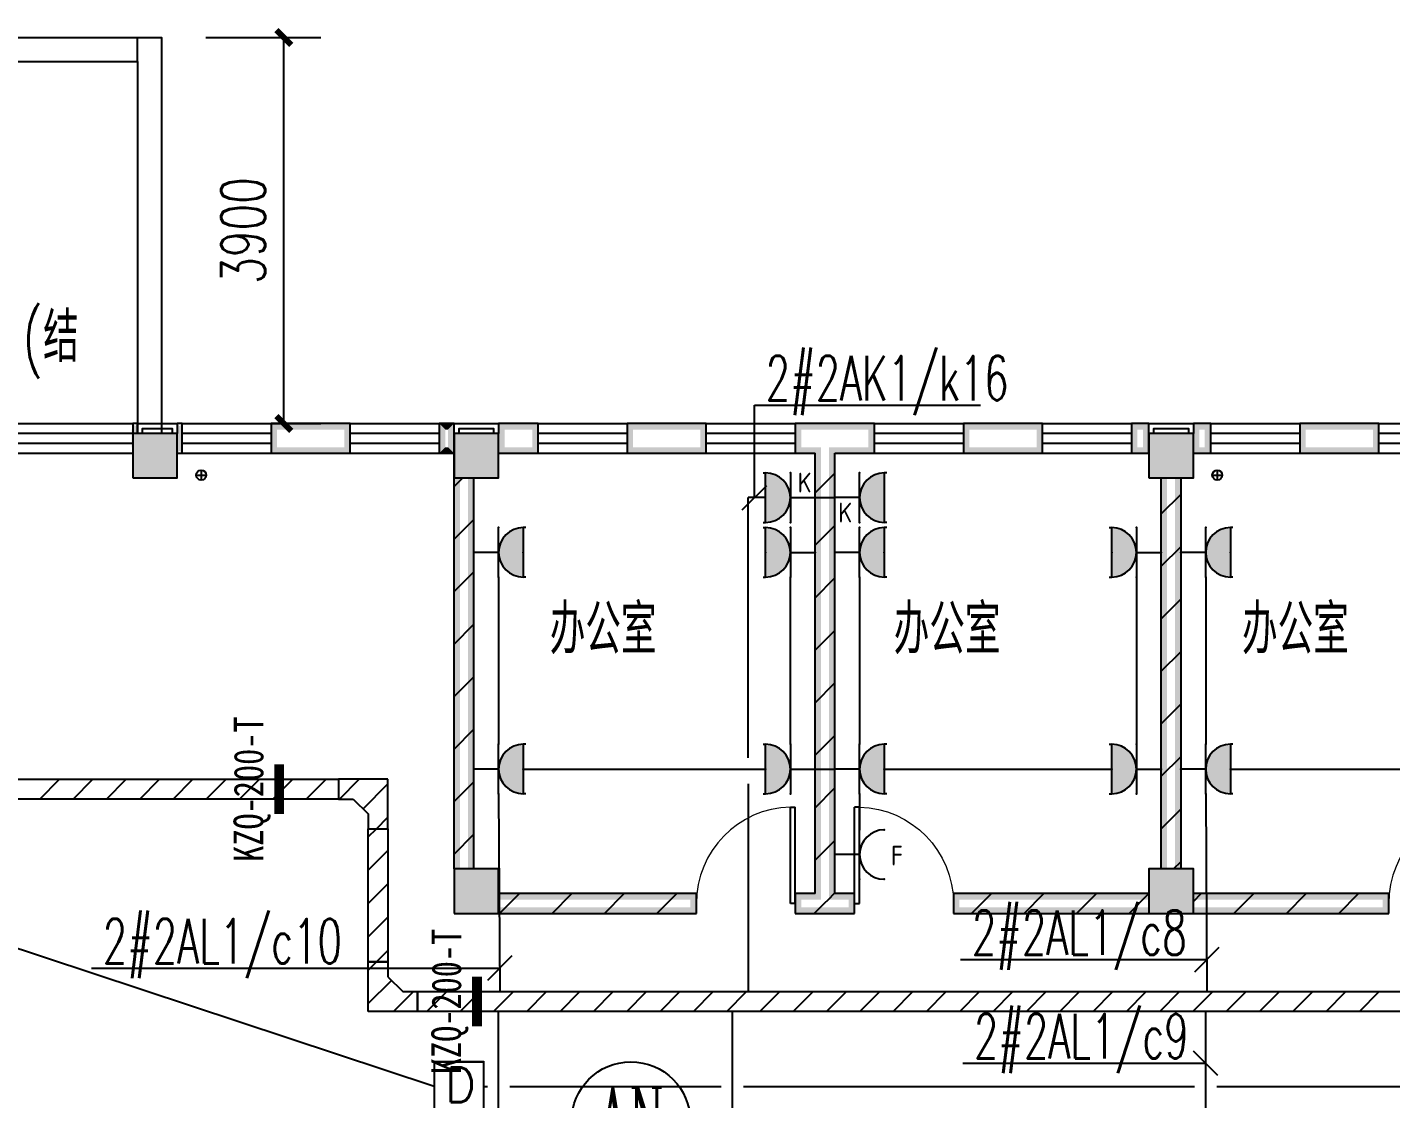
# Model space of a CAD drawing. Extents: x 101023 to 279373, y -114511 to 293844.
# Drawn here: x 187914 to 201701, y 137866 to 148693 of the extents above; entities that cross this region are included whole.
import ezdxf
from ezdxf.enums import TextEntityAlignment as Align

# ---------------------------------------------------------------- set-up
doc = ezdxf.new("R2010")
doc.units = 0
doc.header["$LTSCALE"] = 1000
doc.header["$MEASUREMENT"] = 0
for name, color, linetype in [('A-WALL-PATT', 252, 'Continuous'), ('AXIS', 3, 'Continuous'), ('AXIS_TEXT', 7, 'Continuous'), ('CABLETRAY', 3, 'Continuous'), ('COLUMN', 2, 'Continuous'), ('DIM-照明', 3, 'Continuous'), ('EQUIP-插座', 3, 'Continuous'), ('EQUIP-消防', 3, 'Continuous'), ('PUB_HATCH', 8, 'Continuous'), ('PUB_TEXT', 7, 'Continuous'), ('PUB_WALL', 2, 'Continuous'), ('STAIR', 2, 'Continuous'), ('TEL_HATCH', 8, 'Continuous'), ('WALL', 2, 'Continuous'), ('WINDOW', 2, 'Continuous'), ('WIRE-照明', 6, 'Continuous'), ('抗震支吊架', 2, 'Continuous'), ('排水', 153, 'Continuous')]:
    doc.layers.add(name, color=color, linetype=linetype)
doc.styles.add('_TCH_AXIS', font='COMPLEX', dxfattribs={"bigfont": 'GBCBIG'})
doc.styles.add('_TCH_DIM', font='simplex.shx', dxfattribs={"bigfont": 'gbcbig.shx'})
doc.styles.add('_TCH_DIM_T3', font='SIMPLEX', dxfattribs={"width": 0.705882, "bigfont": 'GBCBIG'})
doc.styles.add('_TEL_ATTDEF', font='gbenor', dxfattribs={"bigfont": 'gbcbig'})
doc.styles.add('_TEL_DIM', font='simplex.shx', dxfattribs={"width": 0.8, "height": 3.5, "bigfont": 'gbcbig.shx'})
doc.styles.add('COMPLEX', font='COMPLEX')
doc.styles.add('kzcad', font='', dxfattribs={"width": 0.8})
doc.styles.get("Standard").update_dxf_attribs({"font": 'simplex.shx', "width": 0.8, "bigfont": 'gbcbig.shx'})
doc.styles.get('kzcad').set_extended_font_data('SimSun')
doc.dimstyles.new('_TCH_ARCH&&150', dxfattribs={"dimtxt": 446.25, "dimasz": 150, "dimexe": 375, "dimexo": 450, "dimgap": 189.375, "dimtad": 1, "dimdec": 0, "dimzin": 0, "dimdsep": 46, "dimtxsty": '_TCH_DIM_T3', "dimblk": 'ARCHTICK', "dimcen": 0.09, "dimclrt": 7, "dimazin": 2, "dimtfac": 1, "dimtdec": 0, "dimtix": 1, "dimtmove": 2, "dimatfit": 3, "dimfxl": 1, "dimtolj": 1, "dimtzin": 0, "dimarcsym": 0})
pattern_1 = [(45, (-906447.23, -635367.28), (-265.16515, 265.16515), [])]

# ---------------------------------------------------------------- blocks, each defined once
blk = doc.blocks.new('$equip$00002810')
for p, q in [((0.5, 0.5), (-0.5, 0.5)), ((0, 0.5), (0, 0))]:
    blk.add_line(p, q)
blk.add_arc((0, 1), 0.5, 180, 0)
for p in [(-0.5, 1), (0.5, 1), (-0.5, 0.5), (0.5, 0.5), (0, 0)]:
    blk.add_point(p)
at = {"color": 7, "style": '_TEL_DIM'}
blk.add_attdef('$TEXT$', text='', height=0.4, dxfattribs=at).set_placement((0.023, 1.257), align=Align.MIDDLE_CENTER)
at = {"color": 7, "style": '_TEL_DIM', "flags": 1}
for tag in ['A', 'REMARK']:
    blk.add_attdef(tag, text='', height=0.000025, dxfattribs=at).set_placement((0, 0), align=Align.MIDDLE_CENTER)
blk = doc.blocks.new('$equip$00002755')
for p, q in [((0.5, 0.5), (-0.5, 0.5)), ((-0.5, 0.5), (-0.5, -0.5)), ((0.5, -0.5), (0.5, 0.5)), ((-0.5, -0.5), (0.5, -0.5))]:
    blk.add_line(p, q)
at = {"const_width": 0.04}
blk.add_lwpolyline([(-0.5, 0.5), (0.5, 0.5), (0.5, -0.5), (-0.5, -0.5), (-0.5, 0.5), (0.5, 0.5)], dxfattribs=at)
for p in [(0, 0.5), (-0.5, 0), (0.5, 0), (-0.027, -0.5)]:
    blk.add_point(p)
at = {"color": 7}
blk.add_attdef('$TEXT$', text='', height=0.4, dxfattribs=at).set_placement((0.026, -0.008), align=Align.MIDDLE_CENTER)
at = {"color": 7, "flags": 1}
for tag, height, p in [('A', 0.00002, (0, 0)), ('B', 0.4, (0.755, -0.254))]:
    blk.add_attdef(tag, text='', height=height, dxfattribs=at).set_placement(p, align=Align.MIDDLE_CENTER)
blk = doc.blocks.new('$equip$00001237')
for p, q in [((-0.5, 1.05), (-0.5, 1)), ((-0.5, 1), (0.5, 1)), ((0.5, 1.05), (0.5, 1)), ((0.5, 0.5), (-0.5, 0.5)), ((0, 0.5), (0, 0))]:
    blk.add_line(p, q)
blk.add_arc((0, 1), 0.5, 180, 0)
for p in [(0, 1), (-0.5, 0.5), (0.5, 0.5), (0, 0)]:
    blk.add_point(p)
for points in [[(0.433, 0.75), (-0.433, 0.75), (0.5, 1), (-0.5, 1)], [(0.25, 0.567), (-0.25, 0.567), (0.433, 0.75), (-0.433, 0.75)], [(0, 0.5), (0, 0.5), (0.25, 0.567), (-0.25, 0.567)]]:
    blk.add_solid(points)
at = {"flags": 9}
blk.add_attdef('A', (0, 0), '', height=0.00002, dxfattribs=at)
blk = doc.blocks.new('$equip$00001764')
for p, q in [((-0.5, 1.05), (-0.5, 1)), ((-0.5, 1), (0.5, 1)), ((0.5, 1.05), (0.5, 1)), ((0.5, 0.5), (-0.5, 0.5)), ((0, 0.5), (0, 0))]:
    blk.add_line(p, q)
blk.add_arc((0, 1), 0.5, 180, 0)
for p in [(-0.5, 0.5), (0.5, 0.5), (0, 0)]:
    blk.add_point(p)
for points in [[(0.433, 0.75), (-0.433, 0.75), (0.5, 1), (-0.5, 1)], [(0.25, 0.567), (-0.25, 0.567), (0.433, 0.75), (-0.433, 0.75)], [(0, 0.5), (0, 0.5), (0.25, 0.567), (-0.25, 0.567)]]:
    blk.add_solid(points)
at = {"color": 7, "style": '_TEL_DIM'}
blk.add_attdef('$TEXT$', text='', height=0.4, dxfattribs=at).set_placement((0.303, 0.211), align=Align.MIDDLE_CENTER)
at = {"color": 7, "style": '_TEL_DIM', "flags": 1}
blk.add_attdef('A', text='', height=0.00002, dxfattribs=at).set_placement((0, 0), align=Align.MIDDLE_CENTER)
blk = doc.blocks.new('ng')
at = {"layer": '排水'}
for p, q in [((345991, 781358), (346091, 781358)), ((346041, 781408), (346041, 781308))]:
    blk.add_line(p, q, dxfattribs=at)
blk.add_circle((346041, 781358), 50, dxfattribs=at)
blk = doc.blocks.new('雨水管')
at = {"layer": '排水'}
for p in [(644960, -48837), (655234, -48837)]:
    blk.add_blockref('ng', p, dxfattribs=at)
blk = doc.blocks.new('_AXISO')
blk.add_circle((0, 0), 0.5)
at = {"layer": 'AXIS_TEXT', "style": 'COMPLEX', "width": 1.041667}
blk.add_attdef('A', text='', height=0.56, dxfattribs=at).set_placement((-0.25, -0.28), (0.25, -0.28), align=Align.FIT)
blk = doc.blocks.new('ERT')
at = {"layer": 'AXIS'}
ref = blk.add_blockref('_AXISO', (995396.2, 854742.1), dxfattribs=dict(at, xscale=1200, yscale=1200, zscale=1200))
ref.add_attrib('A', 'AN', dxfattribs={"layer": 'AXIS_TEXT', "height": 678.82, "style": '_TCH_AXIS', "width": 0.525}).set_placement((995056.8, 854402.7), (995735.6, 854402.7), align=Align.FIT)
blk = doc.blocks.new('_ArchTick')
at = {"color": 0, "linetype": 'ByBlock', "const_width": 0.4}
blk.add_lwpolyline([(-0.5, -0.5), (0.5, 0.5)], dxfattribs=at)
blk = doc.blocks.new('*D465')
at = {"color": 0, "lineweight": -2, "transparency": 16777216}
for p, q in [((73440, 101306), (74604, 101306)), ((74229, 97406), (74229, 101306)), ((73440, 97406), (74604, 97406))]:
    blk.add_line(p, q, dxfattribs=at)
at = {"layer": 'Defpoints', "color": 0, "transparency": 16777216}
for p in [(72990, 101306), (74229, 101306), (72990, 97406)]:
    blk.add_point(p, dxfattribs=at)
at = {"color": 0, "lineweight": -2, "transparency": 16777216, "xscale": 150, "yscale": 150, "zscale": 150}
for p, rotation in [((74229, 101306), 90), ((74229, 97406), 270)]:
    blk.add_blockref('_ArchTick', p, dxfattribs=dict(at, rotation=rotation))
at = {"color": 7, "transparency": 16777216, "insert": (73817, 99356), "char_height": 446.2, "attachment_point": 5, "rotation": 90, "style": '_TCH_DIM_T3'}
blk.add_mtext('\\A1;3900', dxfattribs=at)
blk = doc.blocks.new('$WINLIB2D$00000001')
at = {"color": 0}
for points in [[(-0.5, 0.5), (-0.5, -0.5)], [(-0.5, 0.5), (0.5, 0.5)], [(0.5, -0.5), (0.5, 0.5)], [(0.5, 0.1667), (-0.5, 0.1667)], [(0.5, -0.1667), (-0.5, -0.1667)], [(-0.5, -0.5), (0.5, -0.5)]]:
    blk.add_lwpolyline(points, dxfattribs=at)
blk = doc.blocks.new('_FZH')
blk.add_lwpolyline([(-0.5, -0.5), (0.5, -0.5), (0.5, 0.5), (-0.5, 0.5)], close=True)
at = {"layer": 'PUB_HATCH'}
blk.add_solid([(-0.5, -0.5), (0.5, -0.5), (-0.5, 0.5), (0.5, 0.5)], dxfattribs=at)
blk = doc.blocks.new('$DorLib2D$00000001')
for p, q in [((0.45, 0.975), (0.5, 0.975)), ((0.45, 0), (0.45, 0.975)), ((0.5, 0), (0.5, 0.975)), ((0.5, 0), (0.45, 0))]:
    blk.add_line(p, q)
at = {"lineweight": 13}
blk.add_arc((0.475, 0), 0.975, 91.4693, 180, dxfattribs=at)
blk = doc.blocks.new('A$C54854E18')
at = {"layer": 'A-WALL-PATT'}
h = blk.add_hatch(dxfattribs=at)
h.set_pattern_fill('普通砖', color=256, scale=150, style=0)
h.set_pattern_definition(pattern_1)
h.paths.add_polyline_path([(76149.9, 96855.5), (75950, 96855.5), (75950, 97205.5), (75949.9, 97205.5), (75949.9, 92905.5), (76149.9, 92905.5)])
h = blk.add_hatch(dxfattribs=at)
h.set_pattern_fill('普通砖', color=256, scale=150, style=0)
h.set_pattern_definition(pattern_1)
h.paths.add_polyline_path([(79699.9, 92588.9), (79739.9, 92595.5), (79799.9, 92655.5), (79799.9, 97105.5), (79699.9, 97205.5), (79599.9, 97105.5), (79599.9, 92655.5), (79659.9, 92595.5)])
h = blk.add_hatch(dxfattribs=at)
h.set_pattern_fill('普通砖', color=256, scale=150, style=0)
h.set_pattern_definition(pattern_1)
h.paths.add_polyline_path([(83300.1, 96855.5), (83100.1, 96855.5), (83100.1, 92905.5), (83300.1, 92905.5)])
h = blk.add_hatch(dxfattribs=at)
h.set_pattern_fill('普通砖', color=256, scale=150, style=0)
h.set_pattern_definition(pattern_1)
h.paths.add_polyline_path([(76399.8, 92655.5), (76399.8, 92455.5), (78399.9, 92455.5), (78399.9, 92655.5)])
h = blk.add_hatch(dxfattribs=at)
h.set_pattern_fill('普通砖', color=256, scale=150, style=0)
h.set_pattern_definition(pattern_1)
h.paths.add_polyline_path([(79659.9, 92595.5), (79599.9, 92655.5), (79399.9, 92655.5), (79399.9, 92455.5), (79699.9, 92455.5), (79699.9, 92588.9)])
h = blk.add_hatch(dxfattribs=at)
h.set_pattern_fill('普通砖', color=256, scale=150, style=0)
h.set_pattern_definition(pattern_1)
h.paths.add_polyline_path([(79699.9, 92588.9), (79699.9, 92455.5), (79999.9, 92455.5), (79999.9, 92655.5), (79799.9, 92655.5), (79739.9, 92595.5)])
h = blk.add_hatch(dxfattribs=at)
h.set_pattern_fill('普通砖', color=256, scale=150, style=0)
h.set_pattern_definition(pattern_1)
h.paths.add_polyline_path([(82974.9, 92455.5), (82974.9, 92655.5), (80999.9, 92655.5), (80999.9, 92455.5)])
h = blk.add_hatch(dxfattribs=at)
h.set_pattern_fill('普通砖', color=256, scale=150, style=0)
h.set_pattern_definition(pattern_1)
h.paths.add_polyline_path([(83424.9, 92655.5), (83424.9, 92455.5), (85399.9, 92455.5), (85399.9, 92655.5)])
at = {"layer": 'PUB_WALL'}
for points in [[(72700, 97155.5), (72700, 97305.5), (72750, 97305.5), (72750, 97405.5), (72690, 97345.5), (72690, 97165.5)], [(72700, 97105.5), (72700, 97305.5), (72760, 97305.5), (72760, 97345.5), (72700, 97405.5)], [(73140.2, 97305.5), (73150, 97305.5), (73150, 97155.7), (73200.2, 97105.5), (73200.2, 97405.5), (73140.2, 97345.5)], [(73149.9, 97305.5), (73150, 97305.5), (73150, 97105.6), (73209.9, 97165.5), (73209.9, 97345.5), (73149.9, 97405.5)], [(74900.2, 97405.5), (74100.2, 97405.5), (74160.2, 97345.5), (74840.2, 97345.5)], [(74100.2, 97405.5), (74100.2, 97105.5), (74160.2, 97165.5), (74160.2, 97345.5)], [(74900.2, 97105.5), (74900.2, 97405.5), (74840.2, 97345.5), (74840.2, 97165.5)], [(75949.9, 97405.5), (75800.2, 97405.5), (75860.2, 97345.5), (75889.9, 97345.5)], [(75800.2, 97405.5), (75800.2, 97105.5), (75860.2, 97165.5), (75860.2, 97345.5)], [(75949.9, 97105.5), (75949.9, 97405.5), (75889.9, 97345.5), (75889.9, 97165.5)], [(76800, 97405.5), (76399.9, 97405.5), (76459.9, 97345.5), (76740, 97345.5)], [(76399.9, 97305.5), (76400, 97305.5), (76400, 97105.6), (76459.9, 97165.5), (76459.9, 97345.5), (76399.9, 97405.5)], [(76800, 97105.5), (76800, 97405.5), (76740, 97345.5), (76740, 97165.5)], [(78500, 97405.5), (77700, 97405.5), (77760, 97345.5), (78440, 97345.5)], [(77700, 97405.5), (77700, 97105.5), (77760, 97165.5), (77760, 97345.5)], [(78500, 97105.5), (78500, 97405.5), (78440, 97345.5), (78440, 97165.5)], [(79699.9, 97405.5), (79400, 97405.5), (79460, 97345.5), (79699.9, 97345.5)], [(79400, 97405.5), (79400, 97105.5), (79460, 97165.5), (79460, 97345.5)], [(80200, 97405.5), (79699.9, 97405.5), (79699.9, 97345.5), (80140, 97345.5)], [(80200, 97105.5), (80200, 97405.5), (80140, 97345.5), (80140, 97165.5)], [(81900, 97405.5), (81100, 97405.5), (81160, 97345.5), (81840, 97345.5)], [(81100, 97405.5), (81100, 97105.5), (81160, 97165.5), (81160, 97345.5)], [(81900, 97105.5), (81900, 97405.5), (81840, 97345.5), (81840, 97165.5)], [(82974.5, 97405.5), (82800, 97405.5), (82860, 97345.5), (82914.5, 97345.5)], [(82800, 97405.5), (82800, 97105.5), (82860, 97165.5), (82860, 97345.5)], [(82974.5, 97105.5), (82974.5, 97405.5), (82914.5, 97345.5), (82914.5, 97165.5)], [(83600, 97405.5), (83424.9, 97405.5), (83484.9, 97345.5), (83540, 97345.5)], [(83424.9, 97305.5), (83425.1, 97305.5), (83425.1, 97105.7), (83484.9, 97165.5), (83484.9, 97345.5), (83424.9, 97405.5)], [(83600, 97105.5), (83600, 97405.5), (83540, 97345.5), (83540, 97165.5)], [(85300, 97405.5), (84500, 97405.5), (84560, 97345.5), (85240, 97345.5)], [(84500, 97405.5), (84500, 97105.5), (84560, 97165.5), (84560, 97345.5)], [(85300, 97105.5), (85300, 97405.5), (85240, 97345.5), (85240, 97165.5)], [(73150, 97305.5), (72700, 97305.5), (72760, 97245.5), (73090, 97245.5)], [(72700, 97305.5), (72700, 96855.5), (72760, 96915.5), (72760, 97245.5)], [(73150, 96855.5), (73150, 97305.5), (73090, 97245.5), (73090, 96915.5)], [(76009.9, 96855.5), (75950, 96855.5), (75950, 97205.5), (75949.9, 97205.5), (75949.9, 92905.5), (76009.9, 92905.5)], [(75950, 97145.5), (75950, 97205.5), (75949.9, 97205.5), (75949.9, 97145.5)], [(76400, 97305.5), (75950, 97305.5), (76010, 97245.5), (76340, 97245.5)], [(75950, 97305.5), (75950, 96855.5), (76010, 96915.5), (76010, 97245.5)], [(76400, 96855.5), (76400, 97305.5), (76340, 97245.5), (76340, 96915.5)], [(83425.1, 97305.5), (82975.1, 97305.5), (83035.1, 97245.5), (83365.1, 97245.5)], [(82975.1, 97305.5), (82975.1, 96855.5), (83035.1, 96915.5), (83035.1, 97245.5)], [(83425.1, 96855.5), (83425.1, 97305.5), (83365.1, 97245.5), (83365.1, 96915.5)], [(74100.2, 97105.5), (74900.2, 97105.5), (74840.2, 97165.5), (74160.2, 97165.5)], [(75800.2, 97105.5), (75949.9, 97105.5), (75889.9, 97165.5), (75860.2, 97165.5)], [(76400, 97105.6), (76400, 97105.5), (76800, 97105.5), (76740, 97165.5), (76459.9, 97165.5)], [(77700, 97105.5), (78500, 97105.5), (78440, 97165.5), (77760, 97165.5)], [(79400, 97105.5), (79599.9, 97105.5), (79659.9, 97165.5), (79460, 97165.5)], [(79599.9, 92655.5), (79599.9, 97105.5), (79659.9, 97165.5), (79659.9, 92595.5)], [(79799.9, 92655.5), (79799.9, 97105.5), (79739.9, 97165.5), (79739.9, 92595.5)], [(79799.9, 97105.5), (80200, 97105.5), (80140, 97165.5), (79739.9, 97165.5)], [(81100, 97105.5), (81900, 97105.5), (81840, 97165.5), (81160, 97165.5)], [(82800, 97105.5), (82974.5, 97105.5), (82914.5, 97165.5), (82860, 97165.5)], [(83425.1, 97105.7), (83425.1, 97105.5), (83600, 97105.5), (83540, 97165.5), (83484.9, 97165.5)], [(84500, 97105.5), (85300, 97105.5), (85240, 97165.5), (84560, 97165.5)], [(72700, 96855.5), (73150, 96855.5), (73090, 96915.5), (72760, 96915.5)], [(75950, 96855.5), (76400, 96855.5), (76340, 96915.5), (76010, 96915.5)], [(76149.9, 96855.5), (76089.9, 96855.5), (76089.9, 92905.5), (76149.9, 92905.5)], [(82975.1, 96855.5), (83425.1, 96855.5), (83365.1, 96915.5), (83035.1, 96915.5)], [(83160.1, 96855.5), (83100.1, 96855.5), (83100.1, 92905.5), (83160.1, 92905.5)], [(83300.1, 96855.5), (83240.1, 96855.5), (83240.1, 92905.5), (83300.1, 92905.5)], [(76399.8, 92905.5), (75949.8, 92905.5), (76009.8, 92845.5), (76339.8, 92845.5)], [(75949.8, 92905.5), (75949.8, 92455.5), (76009.8, 92515.5), (76009.8, 92845.5)], [(76399.8, 92455.5), (76399.8, 92905.5), (76339.8, 92845.5), (76339.8, 92515.5)], [(83424.9, 92905.5), (82974.9, 92905.5), (83034.9, 92845.5), (83364.9, 92845.5)], [(82974.9, 92905.5), (82974.9, 92455.5), (83034.9, 92515.5), (83034.9, 92845.5)], [(83424.9, 92455.5), (83424.9, 92905.5), (83364.9, 92845.5), (83364.9, 92515.5)], [(76399.8, 92655.5), (76399.8, 92595.5), (78339.9, 92595.5), (78399.9, 92655.5)], [(78399.9, 92455.5), (78399.9, 92655.5), (78339.9, 92595.5), (78339.9, 92515.5)], [(79599.9, 92655.5), (79399.9, 92655.5), (79459.9, 92595.5), (79659.9, 92595.5)], [(79399.9, 92655.5), (79399.9, 92455.5), (79459.9, 92515.5), (79459.9, 92595.5)], [(79999.9, 92655.5), (79799.9, 92655.5), (79739.9, 92595.5), (79939.9, 92595.5)], [(79999.9, 92455.5), (79999.9, 92655.5), (79939.9, 92595.5), (79939.9, 92515.5)], [(82974.9, 92595.5), (82974.9, 92655.5), (80999.9, 92655.5), (81059.9, 92595.5)], [(80999.9, 92655.5), (80999.9, 92455.5), (81059.9, 92515.5), (81059.9, 92595.5)], [(83424.9, 92655.5), (83424.9, 92595.5), (85339.9, 92595.5), (85399.9, 92655.5)], [(85399.9, 92455.5), (85399.9, 92655.5), (85339.9, 92595.5), (85339.9, 92515.5)], [(75949.8, 92455.5), (76399.8, 92455.5), (76339.8, 92515.5), (76009.8, 92515.5)], [(76399.8, 92515.5), (76399.8, 92455.5), (78399.9, 92455.5), (78339.9, 92515.5)], [(79399.9, 92455.5), (79699.9, 92455.5), (79699.9, 92515.5), (79459.9, 92515.5)], [(79699.9, 92455.5), (79999.9, 92455.5), (79939.9, 92515.5), (79699.9, 92515.5)], [(82974.9, 92455.5), (82974.9, 92515.5), (81059.9, 92515.5), (80999.9, 92455.5)], [(82974.9, 92455.5), (83424.9, 92455.5), (83364.9, 92515.5), (83034.9, 92515.5)], [(83424.9, 92515.5), (83424.9, 92455.5), (85399.9, 92455.5), (85339.9, 92515.5)]]:
    blk.add_hatch(color=256, dxfattribs=at).paths.add_polyline_path(points)
for points in [[(64949.9, 97305.5), (64950, 101305.5), (72990, 101305.5), (72990, 97305.5)], [(65189.9, 97305.5), (65190, 101065.5), (72750, 101065.5), (72750, 97305.5)], [(72750, 97305.5), (72750, 97405.5), (73149.9, 97405.5), (73149.9, 97305.5)], [(72800, 97305.5), (72800, 97355.5), (73099.9, 97355.5), (73099.9, 97305.5)], [(75949.9, 97305.5), (75949.9, 97405.5), (76399.9, 97405.5), (76399.9, 97305.5)], [(75999.9, 97305.5), (75999.9, 97355.5), (76349.9, 97355.5), (76349.9, 97305.5)], [(82974.9, 97305.5), (82974.9, 97405.5), (83424.9, 97405.5), (83424.9, 97305.5)], [(83024.9, 97305.5), (83024.9, 97355.5), (83374.9, 97355.5), (83374.9, 97305.5)]]:
    blk.add_lwpolyline(points)
at = {"layer": 'WALL'}
for p, q in [((72750, 97405.5), (72700, 97405.5)), ((72700, 97405.5), (72700, 97305.5)), ((72750, 97305.5), (72750, 97405.5)), ((73200.2, 97405.5), (73149.9, 97405.5)), ((73149.9, 97405.5), (73149.9, 97305.5)), ((73200.2, 97105.5), (73200.2, 97405.5)), ((74900.2, 97405.5), (74100.2, 97405.5)), ((74100.2, 97405.5), (74100.2, 97105.5)), ((74900.2, 97105.5), (74900.2, 97405.5)), ((75949.9, 97405.5), (75800.2, 97405.5)), ((75800.2, 97405.5), (75800.2, 97105.5)), ((75949.9, 97105.5), (75949.9, 97405.5)), ((76800, 97405.5), (76399.9, 97405.5)), ((76399.9, 97405.5), (76399.9, 97305.5)), ((76800, 97105.5), (76800, 97405.5)), ((78500, 97405.5), (77700, 97405.5)), ((77700, 97405.5), (77700, 97105.5)), ((78500, 97105.5), (78500, 97405.5)), ((79699.9, 97405.5), (79400, 97405.5)), ((79400, 97405.5), (79400, 97105.5)), ((80200, 97405.5), (79699.9, 97405.5)), ((80200, 97105.5), (80200, 97405.5)), ((81900, 97405.5), (81100, 97405.5)), ((81100, 97405.5), (81100, 97105.5)), ((81900, 97105.5), (81900, 97405.5)), ((82974.5, 97405.5), (82800, 97405.5)), ((82800, 97405.5), (82800, 97105.5)), ((82974.5, 97105.5), (82974.5, 97405.5)), ((83600, 97405.5), (83424.9, 97405.5)), ((83424.9, 97405.5), (83424.9, 97305.5)), ((83600, 97105.5), (83600, 97405.5)), ((85300, 97405.5), (84500, 97405.5)), ((84500, 97405.5), (84500, 97105.5)), ((85300, 97105.5), (85300, 97405.5)), ((75949.9, 92905.5), (75949.9, 97205.5)), ((75949.9, 97205.5), (75950, 97205.5)), ((73150, 97105.5), (73200.2, 97105.5)), ((74100.2, 97105.5), (74900.2, 97105.5)), ((75800.2, 97105.5), (75949.9, 97105.5)), ((76400, 97105.5), (76800, 97105.5)), ((77700, 97105.5), (78500, 97105.5)), ((79400, 97105.5), (79599.9, 97105.5)), ((79599.9, 92655.5), (79599.9, 97105.5)), ((79799.9, 92655.5), (79799.9, 97105.5)), ((79799.9, 97105.5), (80200, 97105.5)), ((81100, 97105.5), (81900, 97105.5)), ((82800, 97105.5), (82974.5, 97105.5)), ((83425.1, 97105.5), (83600, 97105.5)), ((84500, 97105.5), (85300, 97105.5)), ((76149.9, 92905.5), (76149.9, 96855.5)), ((83100.1, 92905.5), (83100.1, 96855.5)), ((83300.1, 92905.5), (83300.1, 96855.5)), ((78399.9, 92655.5), (76399.8, 92655.5)), ((78399.9, 92455.5), (78399.9, 92655.5)), ((79599.9, 92655.5), (79399.9, 92655.5)), ((79399.9, 92655.5), (79399.9, 92455.5)), ((79999.9, 92655.5), (79799.9, 92655.5)), ((79999.9, 92455.5), (79999.9, 92655.5)), ((82974.9, 92655.5), (80999.9, 92655.5)), ((80999.9, 92655.5), (80999.9, 92455.5)), ((85399.9, 92655.5), (83424.9, 92655.5)), ((85399.9, 92455.5), (85399.9, 92655.5)), ((76399.8, 92455.5), (78399.9, 92455.5)), ((79399.9, 92455.5), (79699.9, 92455.5)), ((79699.9, 92455.5), (79999.9, 92455.5)), ((80999.9, 92455.5), (82974.9, 92455.5)), ((83424.9, 92455.5), (85399.9, 92455.5))]:
    blk.add_line(p, q, dxfattribs=at)
at = {"layer": 'WINDOW'}
for points in [[(64949.9, 101305.5), (64949.9, 101305.5), (72989.9, 101305.5), (72989.9, 101305.5)], [(65189.9, 101305.5), (65189.9, 101065.5), (72749.9, 101065.5), (72749.9, 101305.5)]]:
    blk.add_lwpolyline(points, dxfattribs=at)
blk.add_blockref('雨水管', (-917608.2, -635636.5))
at = {"layer": 'COLUMN'}
for p, xscale, yscale, zscale, rotation in [((72925, 97080.5), 449.9999995146645, 450.0000003768364, 450.0000003768364, 359.9999999772178), ((76175, 97080.5), 449.9999995146645, 450.0000003768364, 450.0000003768364, 359.9999999772178), ((83200.1, 97080.5), 449.9999995146645, 450.0000003768364, 450.0000003768364, 359.9999999772178), ((76174.8, 92680.5), 449.9999994899845, 450.0000001534354, 450.0000001534354, 359.9999999772327), ((83199.9, 92680.5), 449.9999994899845, 450.0000001534354, 450.0000001534354, 359.9999999772327)]:
    blk.add_blockref('_FZH', p, dxfattribs=dict(at, xscale=xscale, yscale=yscale, zscale=zscale, rotation=rotation))
at = {"layer": 'WALL'}
blk.add_blockref('ERT', (-917658.2, -764386.5), dxfattribs=at)
at = {"layer": 'WINDOW', "yscale": 300}
for p, xscale, zscale, rotation in [((69300, 97255.5), -6800, 6800, 179.999999999798), ((73650.2, 97255.5), -900, 900, 180), ((75350.2, 97255.5), -900, 900, 180), ((77250, 97255.5), -900, 900, 180), ((78950, 97255.5), -900, 900, 180), ((80650, 97255.5), -900, 900, 180), ((82350, 97255.5), -900, 900, 180), ((84050, 97255.5), -900, 900, 180), ((85750, 97255.5), -900, 900, 180)]:
    blk.add_blockref('$WINLIB2D$00000001', p, dxfattribs=dict(at, xscale=xscale, zscale=zscale, rotation=rotation))
at = {"layer": 'WINDOW', "yscale": 1000}
for p, xscale, zscale in [((78899.9, 92555.5), 1000, 1000), ((80499.9, 92555.5), -1000, -1000), ((85899.9, 92555.5), 1000, 1000)]:
    blk.add_blockref('$DorLib2D$00000001', p, dxfattribs=dict(at, xscale=xscale, zscale=zscale))
at = {"layer": 'PUB_TEXT', "style": '_TCH_DIM', "width": 0.705882}
blk.add_text('(', height=500, dxfattribs=at).set_placement((71584.6, 98028.6))
at = {"layer": 'PUB_TEXT', "style": '_TCH_DIM'}
blk.add_text('结', height=500, dxfattribs=at).set_placement((71794.6, 98028.6))
at = {"layer": 'PUB_TEXT'}
for p in [(76916.7, 95076.4), (80394.7, 95076.4), (83916.7, 95076.4)]:
    blk.add_text('办公室', height=500, dxfattribs=at).set_placement(p)
dim = blk.add_aligned_dim(p1=(72990, 97405.5), p2=(72990, 101305.5), distance=-1239.2, dimstyle='_TCH_ARCH&&150')
dim.commit()
dim.dimension.update_dxf_attribs({"geometry": '*D465', "text_midpoint": (73816.7, 99355.5)})

msp = doc.modelspace()

# ---------------------------------------------------------------- linework, layer by layer
at = {"layer": 'CABLETRAY'}
for p, q in [((178265, 141094), (191061, 141094)), ((191061, 141094), (191061, 140894)), ((191561, 141094), (191061, 141094)), ((191061, 141094), (191061, 140894)), ((191561, 140594), (191561, 141094)), ((191061, 140894), (178265, 140894)), ((191061, 140894), (191211, 140894)), ((191211, 140894), (191361, 140744)), ((191361, 140744), (191361, 140594)), ((191361, 139248), (191361, 140594)), ((191361, 140594), (191561, 140594)), ((191361, 140594), (191561, 140594)), ((191561, 140594), (191561, 139248)), ((191561, 139248), (191361, 139248)), ((191361, 138748), (191361, 139248)), ((191361, 139248), (191561, 139248)), ((191561, 139248), (191561, 139098)), ((191561, 139098), (191711, 138948)), ((191711, 138948), (191861, 138948)), ((191861, 138748), (191861, 138948)), ((191861, 138948), (232608, 138948)), ((191861, 138948), (191861, 138748)), ((191861, 138748), (191361, 138748)), ((232608, 138748), (191861, 138748))]:
    msp.add_line(p, q, dxfattribs=at)
at = {"layer": 'DIM-照明'}
for p, q in [((195143, 143816), (195391, 144064)), ((199963, 139394), (199717, 139145)), ((192814, 139308), (192568, 139059)), ((199953, 138099), (199706, 138347))]:
    msp.add_line(p, q, dxfattribs=at)
for points in [[(195267, 143940), (195267, 144873)], [(195267, 144873), (197552, 144873)], [(199438, 139269), (197352, 139269)], [(199840, 139269), (199438, 139269)], [(190828, 139183), (188565, 139183)], [(192691, 139183), (190828, 139183)], [(199449, 138223), (197374, 138223)], [(199830, 138223), (199449, 138223)]]:
    msp.add_lwpolyline(points, dxfattribs=at)
at = {"layer": 'TEL_HATCH', "linetype": 'Continuous'}
for p, q in [((188041, 140894), (188241, 141094)), ((188041, 140894), (188241, 141094)), ((188041, 140894), (188241, 141094)), ((188377, 140894), (188577, 141094)), ((188377, 140894), (188577, 141094)), ((188377, 140894), (188577, 141094)), ((188714, 140894), (188914, 141094)), ((188714, 140894), (188914, 141094)), ((188714, 140894), (188914, 141094)), ((189051, 140894), (189251, 141094)), ((189051, 140894), (189251, 141094)), ((189051, 140894), (189251, 141094)), ((189388, 140894), (189588, 141094)), ((189388, 140894), (189588, 141094)), ((189388, 140894), (189588, 141094)), ((189724, 140894), (189924, 141094)), ((189724, 140894), (189924, 141094)), ((189724, 140894), (189924, 141094)), ((190061, 140894), (190261, 141094)), ((190061, 140894), (190261, 141094)), ((190061, 140894), (190261, 141094)), ((190398, 140894), (190598, 141094)), ((190398, 140894), (190598, 141094)), ((190398, 140894), (190598, 141094)), ((190735, 140894), (190935, 141094)), ((190735, 140894), (190935, 141094)), ((190735, 140894), (190935, 141094)), ((191071, 140894), (191271, 141094)), ((191071, 140894), (191271, 141094)), ((191071, 140894), (191271, 141094)), ((191310, 140796), (191561, 141048)), ((191310, 140796), (191561, 141048)), ((191310, 140796), (191561, 141048)), ((191445, 140594), (191561, 140711)), ((191445, 140594), (191561, 140711)), ((191445, 140594), (191561, 140711)), ((191361, 140511), (191445, 140594)), ((191361, 140511), (191445, 140594)), ((191361, 140511), (191445, 140594)), ((191361, 140174), (191561, 140374)), ((191361, 140174), (191561, 140374)), ((191361, 140174), (191561, 140374)), ((191361, 139837), (191561, 140037)), ((191361, 139837), (191561, 140037)), ((191361, 139837), (191561, 140037)), ((191361, 139501), (191561, 139701)), ((191361, 139501), (191561, 139701)), ((191361, 139501), (191561, 139701)), ((191361, 139164), (191446, 139248)), ((191361, 139164), (191446, 139248)), ((191361, 139164), (191446, 139248)), ((191446, 139248), (191561, 139364)), ((191446, 139248), (191561, 139364)), ((191446, 139248), (191561, 139364)), ((191361, 138827), (191597, 139062)), ((191361, 138827), (191597, 139062)), ((191361, 138827), (191597, 139062)), ((191619, 138748), (191819, 138948)), ((191619, 138748), (191819, 138948)), ((191619, 138748), (191819, 138948)), ((191956, 138748), (192156, 138948)), ((191956, 138748), (192156, 138948)), ((191956, 138748), (192156, 138948)), ((192293, 138748), (192493, 138948)), ((192293, 138748), (192493, 138948)), ((192293, 138748), (192493, 138948)), ((192629, 138748), (192829, 138948)), ((192629, 138748), (192829, 138948)), ((192629, 138748), (192829, 138948)), ((192966, 138748), (193166, 138948)), ((192966, 138748), (193166, 138948)), ((192966, 138748), (193166, 138948)), ((193303, 138748), (193503, 138948)), ((193303, 138748), (193503, 138948)), ((193303, 138748), (193503, 138948)), ((193640, 138748), (193840, 138948)), ((193640, 138748), (193840, 138948)), ((193640, 138748), (193840, 138948)), ((193976, 138748), (194176, 138948)), ((193976, 138748), (194176, 138948)), ((193976, 138748), (194176, 138948)), ((194313, 138748), (194513, 138948)), ((194313, 138748), (194513, 138948)), ((194313, 138748), (194513, 138948)), ((194650, 138748), (194850, 138948)), ((194650, 138748), (194850, 138948)), ((194650, 138748), (194850, 138948)), ((194987, 138748), (195187, 138948)), ((194987, 138748), (195187, 138948)), ((194987, 138748), (195187, 138948)), ((195323, 138748), (195523, 138948)), ((195323, 138748), (195523, 138948)), ((195323, 138748), (195523, 138948)), ((195660, 138748), (195860, 138948)), ((195660, 138748), (195860, 138948)), ((195660, 138748), (195860, 138948)), ((195997, 138748), (196197, 138948)), ((195997, 138748), (196197, 138948)), ((195997, 138748), (196197, 138948)), ((196334, 138748), (196534, 138948)), ((196334, 138748), (196534, 138948)), ((196334, 138748), (196534, 138948)), ((196670, 138748), (196870, 138948)), ((196670, 138748), (196870, 138948)), ((196670, 138748), (196870, 138948)), ((197007, 138748), (197207, 138948)), ((197007, 138748), (197207, 138948)), ((197007, 138748), (197207, 138948)), ((197344, 138748), (197544, 138948)), ((197344, 138748), (197544, 138948)), ((197344, 138748), (197544, 138948)), ((197681, 138748), (197881, 138948)), ((197681, 138748), (197881, 138948)), ((197681, 138748), (197881, 138948)), ((198017, 138748), (198217, 138948)), ((198017, 138748), (198217, 138948)), ((198017, 138748), (198217, 138948)), ((198354, 138748), (198554, 138948)), ((198354, 138748), (198554, 138948)), ((198354, 138748), (198554, 138948)), ((198691, 138748), (198891, 138948)), ((198691, 138748), (198891, 138948)), ((198691, 138748), (198891, 138948)), ((199028, 138748), (199228, 138948)), ((199028, 138748), (199228, 138948)), ((199028, 138748), (199228, 138948)), ((199365, 138748), (199565, 138948)), ((199365, 138748), (199565, 138948)), ((199365, 138748), (199565, 138948)), ((199701, 138748), (199901, 138948)), ((199701, 138748), (199901, 138948)), ((199701, 138748), (199901, 138948)), ((200038, 138748), (200238, 138948)), ((200038, 138748), (200238, 138948)), ((200038, 138748), (200238, 138948)), ((200375, 138748), (200575, 138948)), ((200375, 138748), (200575, 138948)), ((200375, 138748), (200575, 138948)), ((200712, 138748), (200912, 138948)), ((200712, 138748), (200912, 138948)), ((200712, 138748), (200912, 138948)), ((201048, 138748), (201248, 138948)), ((201048, 138748), (201248, 138948)), ((201048, 138748), (201248, 138948)), ((201385, 138748), (201585, 138948)), ((201385, 138748), (201585, 138948)), ((201385, 138748), (201585, 138948))]:
    msp.add_line(p, q, dxfattribs=at)
at = {"layer": 'WIRE-照明'}
for p, q in [((195380, 143940), (195204, 143940)), ((195204, 141310), (195204, 143940)), ((192030, 137988), (181608, 141438)), ((195204, 141048), (195204, 138948)), ((192680, 136288), (192680, 138748)), ((195043, 138748), (195043, 136150)), ((199830, 136288), (199830, 138748)), ((192530, 137988), (192567, 137988)), ((192792, 137988), (194930, 137988)), ((195155, 137988), (199717, 137988)), ((199942, 137988), (201930, 137988))]:
    msp.add_line(p, q, dxfattribs=at)
at = {"layer": 'WIRE-照明', "linetype": 'Continuous'}
for p, q in [((195880, 143940), (196080, 143940)), ((192680, 143137), (192680, 141447)), ((195630, 141447), (195630, 143137)), ((196330, 143137), (196330, 141447)), ((199130, 143137), (199130, 141447)), ((199830, 143137), (199830, 141447)), ((192930, 141197), (195380, 141197)), ((195880, 141197), (196080, 141197)), ((196580, 141197), (198880, 141197)), ((200080, 141197), (202380, 141197)), ((192680, 140947), (192692, 138948)), ((196330, 140947), (196330, 140583)), ((199830, 140947), (199842, 138948))]:
    msp.add_line(p, q, dxfattribs=at)
at = {"layer": '抗震支吊架', "color": 2, "const_width": 100}
for points in [[(190461, 140744), (190461, 141244)], [(192461, 138598), (192461, 139098)]]:
    msp.add_lwpolyline(points, dxfattribs=at)

# ---------------------------------------------------------------- block references
at = {"layer": 'EQUIP-插座'}
ref = msp.add_blockref('$equip$00001764', (195880, 143940), dxfattribs=dict(at, xscale=500, yscale=500, zscale=500, rotation=90))
ref.add_attrib('$TEXT$', 'K', dxfattribs={"layer": '0', "color": 7, "height": 200, "style": '_TEL_ATTDEF'}).set_placement((195774, 144092), align=Align.MIDDLE_CENTER)
ref = msp.add_blockref('$equip$00001764', (196080, 143940), dxfattribs=dict(at, xscale=500, yscale=500, zscale=500, rotation=270))
ref.add_attrib('$TEXT$', 'K', dxfattribs={"layer": '0', "color": 7, "height": 200, "style": '_TEL_ATTDEF'}).set_placement((196185, 143789), align=Align.MIDDLE_CENTER)
at = {"layer": 'EQUIP-插座', "xscale": 500, "yscale": 500, "zscale": 500}
for p, rotation in [((192430, 143387), 270), ((195880, 143387), 90), ((196080, 143387), 270), ((199380, 143387), 90), ((199580, 143387), 270), ((192430, 141197), 270), ((195880, 141197), 90), ((196080, 141197), 270), ((199380, 141197), 90), ((199580, 141197), 270)]:
    msp.add_blockref('$equip$00001237', p, dxfattribs=dict(at, rotation=rotation))
at = {"layer": 'EQUIP-插座'}
ref = msp.add_blockref('$equip$00002810', (196080, 140333), dxfattribs=dict(at, xscale=500, yscale=500, zscale=500, rotation=270))
ref.add_attrib('$TEXT$', 'F', dxfattribs={"layer": '0', "color": 7, "height": 200, "style": '_TEL_ATTDEF'}).set_placement((196708, 140322), align=Align.MIDDLE_CENTER)
at = {"layer": 'EQUIP-消防', "ltscale": 5}
ref = msp.add_blockref('$equip$00002755', (192280, 137988), dxfattribs=dict(at, xscale=500, yscale=500, zscale=500))
ref.add_attrib('$TEXT$', 'D', dxfattribs={"layer": '0', "color": 7, "height": 350}).set_placement((192293, 138007), align=Align.MIDDLE_CENTER)
at = {"layer": 'STAIR'}
msp.add_blockref('A$C54854E18', (116280, 47283), dxfattribs=at)

# ---------------------------------------------------------------- texts
at = {"layer": 'DIM-照明', "color": 7, "style": '_TEL_DIM', "width": 0.64}
for s, p in [('2#2AK1/k16', (195380, 144923)), ('2#2AL1/c8', (197465, 139319)), ('2#2AL1/c10', (188677, 139233)), ('2#2AL1/c9', (197486, 138273))]:
    msp.add_text(s, height=450, dxfattribs=at).set_placement(p)
at = {"layer": '抗震支吊架', "color": 2, "style": 'kzcad', "width": 0.8}
for p in [(190301, 140994), (192301, 138848)]:
    msp.add_text('KZQ-200-T', height=300, rotation=89.8854, dxfattribs=at).set_placement(p, align=Align.CENTER)

doc.saveas('drawing.dxf')
